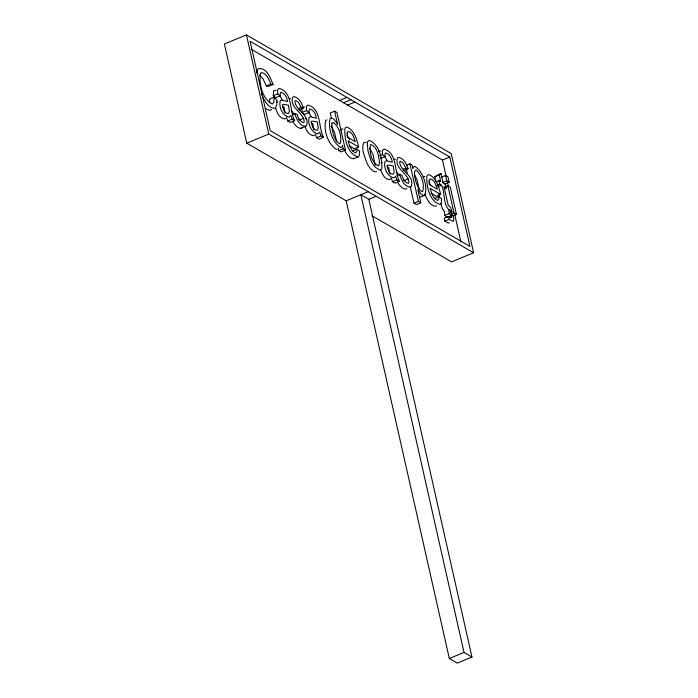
<?xml version="1.0" encoding="UTF-8"?>
<svg xmlns="http://www.w3.org/2000/svg" width="698" height="698" viewBox="0 0 698 698"><rect width="100%" height="100%" fill="white"/><g stroke="black" fill="none" stroke-linecap="round" stroke-linejoin="round"><path stroke-width="1.05" d="M269.742 102.737L269.576 99.037L273.982 97.223L276.853 99.971L276.931 104.7L275.23 108.356C267.692 108.583 263.94 99.325 261.261 93.471M352.551 150.951L356.957 149.136L356.879 151.283L355.622 152.923C350.85 151.117 349.506 145.21 348.11 140.83L358.676 146.946L354.27 148.77L348.991 145.708M434.549 198.476L438.955 196.662L438.876 198.808L437.629 200.448C432.856 198.651 431.512 192.744 430.116 188.355L440.682 194.48L436.276 196.295L430.989 193.241M302.086 108.373L302.077 112.43L306.483 110.607L308.97 112.579L304.564 114.402L302.906 113.085M256.829 73.273L257.012 71.597M419.402 197.455L425.03 195.178C427.621 185.52 423.442 172.031 414.848 166.368L413.949 166.525L412.902 168.619L412.108 165.086L409.918 163.821L406.393 165.278M271.627 109.42L269.821 110.467L265.641 108.609M344.323 149.965C346.278 153.56 349.087 158.996 353.825 158.708L354.444 158.193M353.825 158.708L358.231 156.884L359.296 155.523L359.566 151.161L356.957 149.136M436.451 205.718L435.822 206.233C429.741 206.163 426.888 198.694 424.794 193.939M435.901 181.576L434.819 176.777L440.988 173.575L443.125 183.068L445.542 184.464L446.345 188.041L444.582 188.774M434.819 176.777L440.988 173.575M292.794 121.478C294.547 124.576 297.252 128.353 301.17 128.345L302.033 127.682M301.17 128.345L306.439 125.858C310.488 114.769 294.8 110.354 294.905 100.826L295.673 100.582L298.334 102.161L301.126 107.387L303.333 108.138C301.955 103.417 299.206 97.895 294.05 96.603L292.828 97.066C288.745 107.911 304.572 112.753 304.136 122.246L303.342 122.63C299.695 121.574 298.072 117.639 297.034 114.332L294.818 113.678L292.174 114.769M406.812 188.408L405.948 189.079C402.039 189.088 399.326 185.31 397.572 182.204M285.604 118.459L284.618 118.948C279.296 118.311 276.792 112.317 275.579 107.728M314.449 135.176L313.472 135.665C308.734 135.229 306.265 130.116 304.869 126.111M302.627 107.318L304.921 107.012M378.56 151.326L380.855 151.021M449.355 222.749L448.395 223.159L444.801 221.126L444.268 218.212L448.683 216.397L451.562 217.584L451.336 215.647L449.189 213.623L448.866 209.496L450.646 210.534L450.829 213.012L453.525 216.746L453.761 220.926L452.801 221.336L449.207 219.303L448.683 216.397M371.929 215.717L451.562 261.872L473.593 252.772L451.24 153.604L246.438 34.9L224.407 44L246.76 143.169L346.173 200.788L449.32 658.493L457.277 663.1L471.961 657.036L368.814 199.331L360.866 194.725L464.013 652.421L471.961 657.036M259.386 75.096L263.059 78.848L266.374 85.95L270.78 84.135L273.066 84.458C270.51 78.377 266.776 67.566 258.653 68.579A16.874 6.116 67.6 0 0 257.012 71.597M273.066 84.458L268.66 86.273L266.374 85.95M273.232 95.713L277.638 93.89L280.125 95.862L275.719 97.685L273.232 95.713L273.782 90.6L276.076 90.295M298.482 108.478L301.126 107.387M298.927 109.952L303.333 108.138M287.733 120.99L292.139 119.175L294.643 120.623L290.237 122.447L287.733 120.99L286.494 117.36M339.621 100.451L346.967 97.423M303.761 118.18L299.355 120.004L298.587 118.634M343.599 102.754L350.937 99.727M246.76 143.169L268.791 134.068L473.593 252.772M347.569 105.066L354.916 102.03M338.242 148.037L338.827 150.602L341.052 151.894L345.458 150.079L337.003 112.57L334.621 111.191L330.215 113.006L331.376 118.189M316.578 137.715L320.984 135.892L323.488 137.34L319.082 139.164L316.578 137.715L315.339 134.086M338.827 150.602L343.233 148.787L345.458 150.079M379.782 155.715L382.425 154.616L384.903 156.596L380.497 158.411M403.261 169.213L405.904 168.122L408.112 168.864C406.733 164.143 403.994 158.629 398.828 157.338L397.607 157.792C393.524 168.646 409.36 173.479 408.915 182.972L408.121 183.356C404.474 182.3 402.851 178.374 401.812 175.067L399.596 174.404L396.953 175.495M403.706 170.687L408.112 168.864M251.219 49.218L442.453 160.051L449.791 157.024L469.937 246.394L270.239 130.648L250.093 41.278L449.791 157.024M346.173 200.788L368.204 191.688M392.512 181.724L396.918 179.901L399.431 181.358L395.016 183.173L392.512 181.724L391.281 178.095L389.405 179.674C384.668 179.238 382.199 174.125 380.811 170.12M408.539 178.906L404.133 180.73L403.365 179.36M368.814 199.331L376.161 196.304M441.162 177.318L445.568 175.495L447.976 176.891L449.163 182.187L444.757 184.002M436.337 181.75L438.981 180.66L440.743 181.681L439.225 174.954M442.358 182.614L446.764 180.791L449.163 182.187M437.14 185.336L439.784 184.246L441.546 185.267C445.638 192.971 442.218 207.62 451.999 211.782L450.734 207.515L448.212 205.142L443.937 186.645L446.345 188.041M438.021 186.715L441.546 185.267M445.254 186.924L447.898 185.834L450.306 187.221L456.422 214.391L452.897 215.848M413.984 203.214L418.39 201.399L420.789 202.786L416.383 204.61L413.984 203.214L410.215 186.514M450.236 212.506L451.999 211.782M444.46 211.32L444.783 215.446L449.189 213.623M451.379 214.094L454.023 213.003L456.422 214.391M451.336 215.647L446.929 217.462L444.783 215.446M449.905 217.279L451.667 216.554M444.801 221.126L449.207 219.303M449.32 658.493L464.013 652.421M326.926 119.943L325.73 120.396C323.462 130.238 327.598 143.552 336.174 149.381L337.073 149.241M425.03 195.178L423.808 195.632L421.112 194.245L417.805 189.559L420.789 202.786M376.536 171.551L375.175 171.848L373.491 171.228L370.594 168.759A12.756 4.624 67.6 0 1 366.598 162.294C364.661 156.212 360.709 148.595 363.981 142.505L365.865 142.287M358.231 156.884C347.456 154.162 344.323 138.675 344.864 128.868A12.896 4.677 67.6 0 1 347.438 127.28C354.68 130.796 356.861 139.766 358.676 146.946M276.495 102.021L277.263 101.917M305.34 118.739L306.108 118.634M381.274 162.747L382.042 162.643M305.576 126.53C299.363 125.963 296.51 118.878 294.818 113.678M282.559 106.96L283.981 106.96L285.011 113.032M311.404 123.686L312.826 123.686L313.856 129.749M387.338 167.695L388.76 167.695L389.789 173.758M289.644 98.427L290.551 98.593M394.422 159.153L395.33 159.327M438.955 196.662L441.572 198.686L441.302 203.057L440.229 204.418C429.462 201.687 426.321 186.2 426.862 176.393A12.896 4.677 67.6 0 1 429.445 174.805C436.686 178.322 438.868 187.3 440.682 194.48M399.308 175.137L396.403 172.048M294.53 114.402L291.624 111.314M444.67 212.087L442.183 208.318L440.874 203.58M384.711 156.701L386.98 160.392M308.778 112.692L311.046 116.383M279.924 95.966L282.201 99.666M369.722 148.238L373.116 154.686L375.21 165.382M429.069 182.623L430.832 185.389M347.063 135.098L349.55 139.513M331.236 125.937L334.525 132.454L336.611 141.711M414.664 174.805L417.064 179.997L419.149 189.271M399.431 181.358C394.1 171.263 397.563 152.862 383.926 149.049L382.425 150.559L382.425 154.616M323.488 137.34C318.166 127.245 321.621 108.853 307.993 105.04L306.492 106.55L306.483 110.607M294.643 120.623C289.321 110.528 292.776 92.136 279.148 88.323L277.647 89.833L277.638 93.89M270.78 84.135C269.018 79.694 266.994 73.962 261.837 72.592L260.494 73.159C258.775 83.603 262.151 98.811 272.29 104.011L273.948 102.231L273.982 97.223M396.918 179.901L395.687 176.271L393.812 177.859C387.163 176.55 383.263 167.415 385.069 161.334L386.456 160.828L392.355 162.268C391.726 158.498 389.999 154.232 386.029 153.002L385.191 153.255L384.903 156.596M320.984 135.892L319.745 132.262L317.878 133.842C311.229 132.541 307.329 123.398 309.127 117.325L310.514 116.81L316.421 118.259C315.793 114.489 314.065 110.214 310.095 108.984L309.258 109.246L308.97 112.579M292.139 119.175L290.9 115.545L289.024 117.124C282.385 115.816 278.485 106.681 280.282 100.608L281.669 100.093L287.576 101.533C286.939 97.772 285.212 93.497 281.25 92.267L280.413 92.529L280.125 95.862M405.904 168.122L403.112 162.887L400.451 161.317L399.684 161.552C399.579 171.08 415.266 175.503 411.218 186.593L410.354 187.256C404.142 186.698 401.289 179.604 399.596 174.404M442.453 160.051L446.005 175.826M447.427 182.134L448.378 186.34M454.773 214.731L460.933 242.066M445.568 175.495L446.764 180.791M447.898 185.834L454.023 213.003M438.981 180.66L439.784 184.246M438.78 194.376L439.487 197.499M409.918 163.821L418.39 201.399M406.219 168.768L407.161 172.947M343.233 148.787L342.456 145.358L342.099 146.685L340.58 147.557C332.004 141.738 327.868 128.415 330.137 118.581L331.341 118.119L332.902 118.643A10.104 3.665 67.6 0 1 336.593 122.717L337.649 124.645L334.621 111.191M246.438 34.9L268.791 134.068M340.458 130.692A12.896 4.677 67.6 0 1 343.032 129.095M423.075 177.135A12.896 4.677 67.6 0 1 425.038 176.629M282.358 105.267L283.938 110.755L286.346 113.216L288.544 113.477L289.417 111.209L288.387 105.145L282.969 104.316L282.358 105.267M311.203 121.984L312.783 127.472L315.191 129.933L317.398 130.194L318.262 127.935L317.232 121.862L311.814 121.033L311.203 121.984M387.146 165.993L388.716 171.481L391.124 173.942L393.332 174.203L394.196 171.944L393.166 165.871L387.748 165.051L387.146 165.993M367.227 142.959L368.055 151.361L371.004 160.47A12.756 4.624 67.6 0 0 375.001 166.935L379.581 170.024L380.942 169.727L381.867 168.532C382.295 158.708 379.433 144.399 369.242 140.359L367.724 141.45L367.227 142.959M347.124 133.021L347.395 137.122L355.299 141.703C353.999 137.934 352.76 132.367 348.258 131.303L347.124 133.021M429.122 180.555L429.401 184.647L437.306 189.228C435.997 185.459 434.758 179.892 430.265 178.828L429.122 180.555M331.882 123.546C332.03 130.517 333.408 139.487 339.498 143.736L340.101 143.675C342.29 136.913 339.132 126.704 333.251 122.298L331.882 123.546M414.568 171.507C414.141 177.423 416.025 183.487 418.87 188.643A7.015 2.548 67.6 0 0 421.287 191.269L422.63 191.479C424.846 184.717 421.775 174.526 415.956 170.068L414.568 171.507M379.616 163.559L378.534 165.923C371.458 162.913 369.259 151.911 370.324 144.914L370.856 144.521C377.819 147.095 378.822 157.033 379.616 163.559"/></g></svg>
